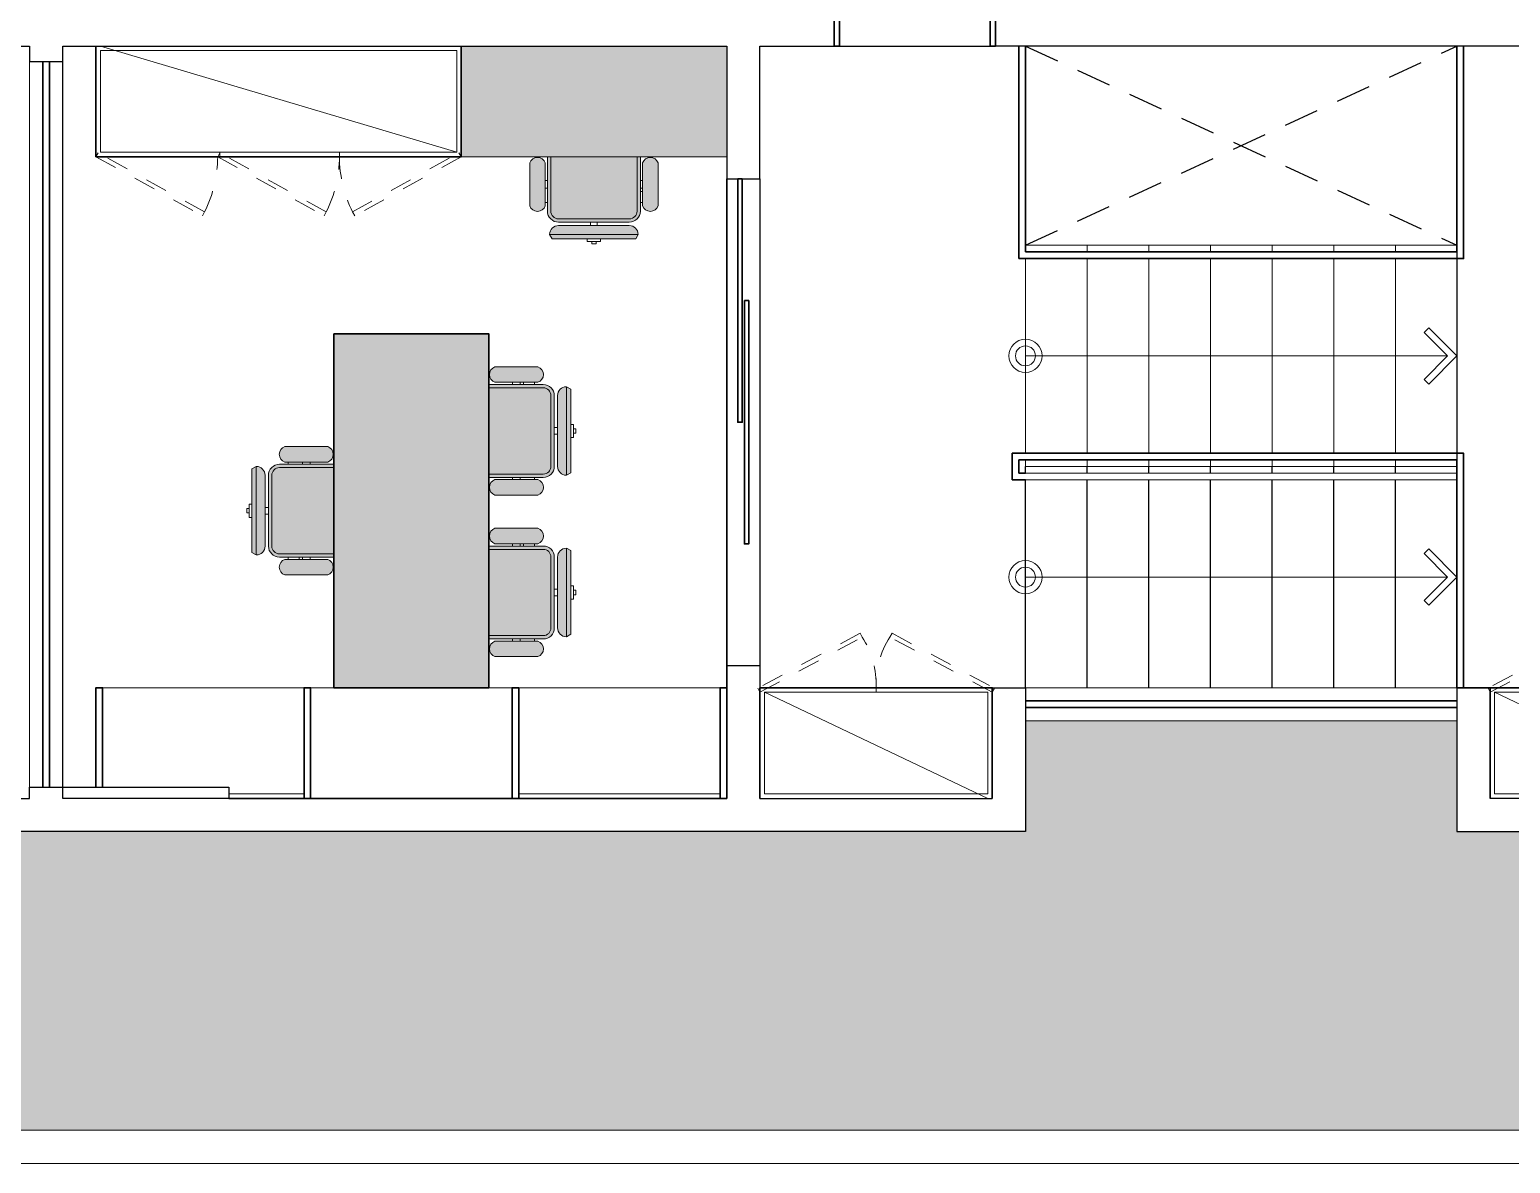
# Model space of a CAD drawing. Header units: millimetres. Extents: x 2841.1 to 2861.3, y 1599.6 to 1609.7.
# Drawn here: x 2845.13 to 2851.82, y 1599.59 to 1604.71 of the extents above; entities that cross this region are included whole.
import ezdxf

# ---------------------------------------------------------------- set-up
doc = ezdxf.new("R2010")
doc.units = ezdxf.units.MM
doc.linetypes.add('HIDDEN2', pattern=[4.7625, 3.175, -1.5875])
for name, color, linetype, lineweight in [('01', 1, 'Continuous', 13), ('02', 2, 'Continuous', 20), ('03', 3, 'Continuous', 30)]:
    doc.layers.add(name, color=color, linetype=linetype, lineweight=lineweight)
for name, color, linetype in [('06', 6, 'Continuous'), ('FINO', 253, 'Continuous'), ('PROJEÇAO', 1, 'HIDDEN2'), ('VEG_01', 84, 'Continuous')]:
    doc.layers.add(name, color=color, linetype=linetype)
doc.layers.add('ÁREAS', color=7, linetype='Continuous', plot=False)

# ---------------------------------------------------------------- blocks, each defined once
blk = doc.blocks.new('ESCADA-PAVSUPERIOR')
at = {"layer": '01'}
for p, q in [((3171.424, 1123.1665), (3169.474, 1123.1665)), ((3169.474, 1123.1365), (3169.474, 1123.1665)), ((3169.7526, 1123.1365), (3169.7526, 1123.1665)), ((3170.0312, 1123.1365), (3170.0312, 1123.1665)), ((3170.3097, 1123.1365), (3170.3097, 1123.1665)), ((3170.5883, 1123.1365), (3170.5883, 1123.1665)), ((3170.8669, 1123.1365), (3170.8669, 1123.1665)), ((3171.1455, 1123.1365), (3171.1455, 1123.1665)), ((3169.474, 1122.2265), (3169.474, 1123.1065)), ((3169.7526, 1122.2265), (3169.7526, 1123.1065)), ((3170.0312, 1122.2265), (3170.0312, 1123.1065)), ((3170.3097, 1122.2265), (3170.3097, 1123.1065)), ((3170.5883, 1122.2265), (3170.5883, 1123.1065)), ((3170.8669, 1122.2265), (3170.8669, 1123.1065)), ((3171.1455, 1122.2265), (3171.1455, 1123.1065)), ((3171.424, 1122.2265), (3171.424, 1123.1065)), ((3171.3816, 1122.6665), (3169.474, 1122.6665)), ((3169.474, 1122.1665), (3169.474, 1122.1965)), ((3171.424, 1122.1665), (3169.474, 1122.1665)), ((3171.424, 1122.1365), (3169.474, 1122.1365)), ((3169.7526, 1122.1665), (3169.7526, 1122.1965)), ((3170.0312, 1122.1665), (3170.0312, 1122.1965)), ((3170.3097, 1122.1665), (3170.3097, 1122.1965)), ((3170.5883, 1122.1665), (3170.5883, 1122.1965)), ((3170.8669, 1122.1665), (3170.8669, 1122.1965)), ((3171.1455, 1122.1665), (3171.1455, 1122.1965)), ((3169.474, 1121.6665), (3171.3816, 1121.6665))]:
    blk.add_line(p, q, dxfattribs=at)
for points in [[(3171.2755, 1122.5604), (3171.3816, 1122.6665), (3171.2755, 1122.7726), (3171.2967, 1122.7938), (3171.424, 1122.6665), (3171.2967, 1122.5392), (3171.2755, 1122.5604)], [(3169.474, 1122.1065), (3171.424, 1122.1065)], [(3171.2755, 1121.7726), (3171.3816, 1121.6665), (3171.2755, 1121.5604), (3171.2967, 1121.5392), (3171.424, 1121.6665), (3171.2967, 1121.7938), (3171.2755, 1121.7726)]]:
    blk.add_lwpolyline(points, dxfattribs=at)
for centre, radius in [((3169.474, 1122.6665), 0.075), ((3169.474, 1122.6665), 0.045), ((3169.474, 1121.6665), 0.075), ((3169.474, 1121.6665), 0.045)]:
    blk.add_circle(centre, radius, dxfattribs=at)
at = {"layer": '03'}
for p in [(3169.444, 1122.1965), (3169.474, 1122.1365)]:
    blk.add_line(p, (3169.444, 1122.1365), dxfattribs=at)
for points in [[(3171.454, 1124.0665), (3171.454, 1123.1065), (3169.444, 1123.1065)], [(3169.444, 1123.1065), (3169.444, 1124.0665)], [(3169.474, 1123.1365), (3169.474, 1124.0665)], [(3171.424, 1123.1365), (3171.424, 1124.0665)], [(3169.474, 1123.1365), (3171.424, 1123.1365)], [(3171.454, 1121.1665), (3171.454, 1122.2265), (3169.414, 1122.2265), (3169.414, 1122.1065), (3169.474, 1122.1065)], [(3169.444, 1122.1965), (3171.424, 1122.1965), (3171.424, 1121.1665)]]:
    blk.add_lwpolyline(points, dxfattribs=at)
at = {"layer": 'FINO'}
for p, q in [((3169.474, 1122.1365), (3169.474, 1122.1665)), ((3169.7526, 1122.1365), (3169.7526, 1122.1665)), ((3170.0312, 1122.1365), (3170.0312, 1122.1665)), ((3170.3097, 1122.1365), (3170.3097, 1122.1665)), ((3170.5883, 1122.1365), (3170.5883, 1122.1665)), ((3170.8669, 1122.1365), (3170.8669, 1122.1665)), ((3171.1455, 1122.1365), (3171.1455, 1122.1665)), ((3171.424, 1122.1365), (3171.424, 1122.1665)), ((3169.474, 1121.1665), (3169.474, 1122.1065)), ((3169.7526, 1121.1665), (3169.7526, 1122.1065)), ((3170.0312, 1121.1665), (3170.0312, 1122.1065)), ((3170.3097, 1121.1665), (3170.3097, 1122.1065)), ((3170.5883, 1121.1665), (3170.5883, 1122.1065)), ((3170.8669, 1121.1665), (3170.8669, 1122.1065)), ((3171.1455, 1121.1665), (3171.1455, 1122.1065)), ((3171.424, 1121.2265), (3171.424, 1122.1065)), ((3169.474, 1121.1665), (3169.474, 1121.1965)), ((3169.7526, 1121.1665), (3169.7526, 1121.1965)), ((3170.0312, 1121.1665), (3170.0312, 1121.1965)), ((3170.3097, 1121.1665), (3170.3097, 1121.1965)), ((3170.5883, 1121.1665), (3170.5883, 1121.1965)), ((3170.8669, 1121.1665), (3170.8669, 1121.1965)), ((3171.1455, 1121.1665), (3171.1455, 1121.1965)), ((3171.424, 1121.1665), (3171.424, 1121.1965))]:
    blk.add_line(p, q, dxfattribs=at)
blk = doc.blocks.new('*U17')
for points in [[(0, 0.15), (0.025, 0.15), (0.025, 0.025), (0.015, 0.025), (0.015, 0), (0, 0), (0, 0.15)], [(0.73, 0.15), (0.705, 0.15), (0.705, 0.025), (0.715, 0.025), (0.715, 0), (0.73, 0), (0.73, 0.15)]]:
    blk.add_lwpolyline(points)
blk.add_lwpolyline([(0.015, 0), (0.015, -0.7), (0.04, -0.7), (0.04, 0)], close=True)
at = {"color": 8, "lineweight": 9}
for points in [[(-0.0175, -0.6453), (-0.0175, -0.5253, -1), (-0.0075, -0.5253), (-0.0075, -0.6453, -1)], [(0.0725, -0.6453), (0.0725, -0.5253, 1), (0.0625, -0.5253), (0.0625, -0.6453, 1)]]:
    blk.add_lwpolyline(points, format="xyb", close=True, dxfattribs=at)
for points in [[(0.015, -0.6603), (0.015, -0.6003), (0.0125, -0.6003), (0.0125, -0.6603)], [(0.04, -0.6603), (0.04, -0.6003), (0.0425, -0.6003), (0.0425, -0.6603)], [(-0.0075, -0.6253), (-0.0075, -0.6353), (0.0125, -0.6353), (0.0125, -0.6253)], [(0.0625, -0.6253), (0.0625, -0.6353), (0.0425, -0.6353), (0.0425, -0.6253)]]:
    blk.add_lwpolyline(points, close=True, dxfattribs=at)
for start, end in [(330, 360), (300, 330), (270, 300)]:
    blk.add_arc((0.015, 0), 0.7, start, end, dxfattribs=at)
blk = doc.blocks.new('rouparia')
at = {"layer": '01'}
for p, q in [((713.0427, 201.8953), (712.0327, 202.3753)), ((712.5377, 202.3953), (712.5377, 202.3753))]:
    blk.add_line(p, q, dxfattribs=at)
at = {"layer": '01', "linetype": 'HIDDEN2', "ltscale": 0.03}
for points in [[(712.4654, 202.6419), (712.0032, 202.3929), (712.0127, 202.3753), (712.4749, 202.6243)], [(712.6099, 202.6419), (713.0721, 202.3929), (713.0627, 202.3753), (712.6004, 202.6243)]]:
    blk.add_lwpolyline(points, close=True, dxfattribs=at)
at = {"layer": '01'}
blk.add_lwpolyline([(712.0327, 201.9153), (713.0427, 201.9153), (713.0427, 202.3753), (712.0327, 202.3753)], close=True, dxfattribs=at)
at = {"layer": '01', "linetype": 'HIDDEN2', "ltscale": 0.03}
for centre, start, end in [((712.1517, 202.4126), 357.43871, 33.22978), ((712.9236, 202.4126), 146.77022, 182.56129)]:
    blk.add_arc(centre, 0.3863, start, end, dxfattribs=at)
at = {"layer": '03'}
blk.add_lwpolyline([(713.0627, 201.8953), (713.0627, 202.3953), (712.0127, 202.3953), (712.0127, 201.8953)], dxfattribs=at)
blk = doc.blocks.new('IUUU')
at = {"layer": '01'}
h = blk.add_hatch(color=9, dxfattribs=at)
h.set_gradient(color1=(216, 206, 176), rotation=45, one_color=1, tint=1, name='INVCYLINDER')
h.paths.add_polyline_path([(991.9561, 236.2172), (991.9561, 235.8272), (992.2018, 235.8272, 0.414214), (992.2368, 235.8622), (992.2368, 236.1822, 0.414214), (992.2018, 236.2172)])
h.paths.add_polyline_path([(991.984, 236.3122, 0.714286), (991.984, 236.2422), (992.1778, 236.2422, 0.714286), (992.1778, 236.3122)])
h.paths.add_polyline_path([(992.2668, 235.8622, 0.414214), (992.3068, 235.8222), (992.3068, 236.2222, 0.414214), (992.2668, 236.1822)])
h.paths.add_polyline_path([(992.3268, 236.2113), (992.3068, 236.2222), (992.3068, 235.8222), (992.3268, 235.8331)])
h.paths.add_polyline_path([(991.984, 235.8022, 0.714286), (991.984, 235.7322), (992.1778, 235.7322, 0.714286), (992.1778, 235.8022)])
h.paths.add_polyline_path([(992.2018, 235.8122, 0.414214), (992.2518, 235.8622), (992.2518, 236.1822, 0.414214), (992.2018, 236.2322), (991.9561, 236.2322), (991.9561, 236.2172), (992.2018, 236.2172, -0.414214), (992.2368, 236.1822), (992.2368, 235.8622, -0.414214), (992.2018, 235.8272), (991.9561, 235.8272), (991.9561, 235.8122)])
at = {"layer": '02'}
for p, q in [((992.1778, 236.3122), (991.984, 236.3122)), ((992.2018, 236.2322), (991.9561, 236.2322)), ((992.2018, 236.2172), (991.9561, 236.2172)), ((992.1778, 236.2422), (991.984, 236.2422)), ((992.3068, 236.2222), (992.3068, 235.8222)), ((992.3068, 236.2222), (992.3268, 236.2113)), ((992.3268, 236.2113), (992.3268, 235.8331)), ((992.2368, 235.8622), (992.2368, 236.1822)), ((992.2518, 235.8622), (992.2518, 236.1822)), ((992.2668, 235.8622), (992.2668, 236.1822)), ((992.2668, 236.0372), (992.2518, 236.0372)), ((992.2668, 236.0072), (992.2518, 236.0072)), ((992.3268, 236.0522), (992.3391, 236.0522)), ((992.3391, 236.0522), (992.3391, 236.0322)), ((992.3391, 236.0322), (992.3391, 236.0122)), ((992.3391, 236.0322), (992.3494, 236.0322)), ((992.3391, 236.0122), (992.3391, 235.9922)), ((992.3391, 236.0122), (992.3494, 236.0122)), ((992.3494, 236.0322), (992.3494, 236.0122)), ((992.3268, 235.9922), (992.3391, 235.9922)), ((992.2018, 235.8272), (991.9561, 235.8272)), ((992.2018, 235.8122), (991.9561, 235.8122)), ((992.1778, 235.8022), (991.984, 235.8022)), ((992.3068, 235.8222), (992.3268, 235.8331)), ((992.1778, 235.7322), (991.984, 235.7322))]:
    blk.add_line(p, q, dxfattribs=at)
for points in [[(992.0983, 236.2322), (992.0635, 236.2322), (992.0635, 236.2422), (992.0983, 236.2422)], [(992.0983, 235.8022), (992.0635, 235.8022), (992.0635, 235.8122), (992.0983, 235.8122)]]:
    blk.add_lwpolyline(points, close=True, dxfattribs=at)
for points in [[(992.1132, 236.2322), (992.1132, 236.2422)], [(992.1632, 236.2322), (992.1632, 236.2422)], [(992.1632, 235.8022), (992.1632, 235.8118)]]:
    blk.add_lwpolyline(points, dxfattribs=at)
for centre, radius, start, end in [((991.996, 236.2772), 0.037, 108.92464, 251.07536), ((992.1658, 236.2772), 0.037, 288.92464, 71.07536), ((992.2018, 236.1822), 0.05, 0, 90), ((992.2018, 236.1822), 0.035, 0, 90), ((992.3068, 236.1822), 0.04, 90, 180), ((991.996, 235.7672), 0.037, 108.92464, 251.07536), ((992.1658, 235.7672), 0.037, 288.92464, 71.07536), ((992.2018, 235.8622), 0.035, 270, 0), ((992.2018, 235.8622), 0.05, 270, 0), ((992.3068, 235.8622), 0.04, 180, 270)]:
    blk.add_arc(centre, radius, start, end, dxfattribs=at)

msp = doc.modelspace()

# ---------------------------------------------------------------- hatches: boundary and pattern name
at = {"layer": '01'}
h = msp.add_hatch(color=7, dxfattribs=at)
h.dxf.hatch_style = 1
h.set_gradient(color1=(199, 191, 189), color2=(217, 212, 211), rotation=45, one_color=1, tint=0.84, name='CYLINDER')
h.paths.add_polyline_path([(2848.2835, 1604.1401), (2848.2835, 1604.6401), (2847.0835, 1604.6401), (2847.0835, 1604.1401)])
h = msp.add_hatch(color=7, dxfattribs=at)
h.dxf.hatch_style = 1
h.set_gradient(color1=(199, 191, 189), color2=(217, 212, 211), rotation=45, one_color=1, tint=0.84, name='CYLINDER')
h.paths.add_polyline_path([(2847.2085, 1603.3401), (2846.5085, 1603.3401), (2846.5085, 1601.7401), (2847.2085, 1601.7401)])
at = {"layer": 'VEG_01'}
h = msp.add_hatch(dxfattribs=at)
h.set_pattern_fill('AR-SAND', color=256, scale=0.004, angle=180)
h.set_pattern_definition([(217.5, (269.32487, 625.08846), (0.006400125, -0.195765295), [0, -0.154432, 0, -0.17272, 0, -0.1651]), (187.5, (269.32487, 625.08846), (-0.179809313, -0.28673004), [0, -0.083312, 0, -0.139192, 0, -0.05334]), (147.5, (269.44984, 625.08846), (-0.316396948, -0.000574874), [0, -0.0508, 0, -0.18288, 0, -0.23876]), (137.5, (269.44984, 625.08846), (-0.30542258, -0.08917173), [0, -0.0254, 0, -0.119888, 0, -0.13716])])
h.paths.add_polyline_path([(2844.1335, 1604.6401), (2844.1335, 1609.5901), (2843.9835, 1609.5901), (2841.1335, 1609.5901), (2841.1335, 1599.7401), (2861.1335, 1599.7401), (2861.1335, 1604.7601), (2861.0335, 1604.7601), (2860.2335, 1604.7601), (2859.6335, 1604.7601), (2859.6335, 1601.0901), (2859.6335, 1599.9401), (2854.9335, 1599.9401), (2854.9335, 1601.0901), (2854.3335, 1601.0901), (2851.5835, 1601.0901), (2851.5835, 1601.5901), (2849.6335, 1601.5901), (2849.6335, 1601.0901), (2844.1335, 1601.0901), (2844.1335, 1601.2401)])
h.paths.add_polyline_path([(2861.1335, 1609.5901), (2859.6335, 1609.5901), (2859.6335, 1608.2401), (2859.6335, 1604.7901), (2860.2335, 1604.7901, -0.405089), (2861.0085, 1605.5897), (2861.0085, 1605.5901), (2861.0335, 1605.5901), (2861.0335, 1605.5503), (2861.066, 1605.5503), (2861.066, 1605.4153, -1), (2861.056, 1605.4153), (2861.0335, 1604.7901), (2861.1335, 1604.7901)], flags=17)
h.paths.add_polyline_path([(2850.4835, 1609.5901), (2848.9335, 1609.5901), (2848.7835, 1609.5901), (2848.7835, 1608.2401), (2849.0835, 1608.2401), (2849.6835, 1608.2401), (2850.4835, 1608.2401)], flags=17)

# ---------------------------------------------------------------- linework, layer by layer
at = {"layer": '01'}
for p, q in [((2845.4535, 1604.6401), (2847.0635, 1604.1601)), ((2845.9932, 1604.1401), (2845.9932, 1604.1601)), ((2846.5335, 1604.1401), (2846.5335, 1604.1601))]:
    msp.add_line(p, q, dxfattribs=at)
msp.add_lwpolyline([(2859.6335, 1609.7401), (2861.2835, 1609.7401), (2861.2835, 1599.5901), (2841.1335, 1599.5901), (2841.1335, 1599.7401), (2861.1335, 1599.7401), (2861.1335, 1609.5901), (2859.6335, 1609.5901)], dxfattribs=at)
for points in [[(2847.0635, 1604.6201), (2845.4535, 1604.6201), (2845.4535, 1604.1601), (2847.0635, 1604.1601)], [(2847.0835, 1604.6401), (2848.2835, 1604.6401), (2848.2835, 1604.1401), (2847.0835, 1604.1401)]]:
    msp.add_lwpolyline(points, close=True, dxfattribs=at)
at = {"layer": '01', "linetype": 'HIDDEN2', "ltscale": 0.03}
for points in [[(2845.9242, 1603.8907), (2845.4432, 1604.1575), (2845.4335, 1604.1401), (2845.9145, 1603.8733)], [(2846.4742, 1603.8907), (2845.9932, 1604.1575), (2845.9835, 1604.1401), (2846.4645, 1603.8733)], [(2846.5929, 1603.8907), (2847.0738, 1604.1575), (2847.0835, 1604.1401), (2846.6026, 1603.8733)]]:
    msp.add_lwpolyline(points, close=True, dxfattribs=at)
for centre, start, end in [((2845.4184, 1604.1429), 333.50443, 359.71695), ((2845.9684, 1604.1429), 333.50443, 359.71695), ((2847.0986, 1604.1429), 180.28305, 206.49557)]:
    msp.add_arc(centre, 0.5651, start, end, dxfattribs=at)
at = {"layer": '02'}
for p, q in [((2845.1335, 1604.5701), (2845.1335, 1601.2901)), ((2845.2835, 1604.5701), (2845.2835, 1601.2901)), ((2845.4635, 1601.7401), (2848.2535, 1601.7401)), ((2849.6335, 1601.7401), (2851.5835, 1601.7401)), ((2849.6335, 1601.5901), (2851.5835, 1601.5901)), ((2848.2535, 1601.2601), (2847.3435, 1601.2601))]:
    msp.add_line(p, q, dxfattribs=at)
msp.add_lwpolyline([(2846.3735, 1601.2601), (2846.3735, 1601.2601), (2846.0335, 1601.2601)], dxfattribs=at)
at = {"layer": '03'}
for p, q in [((2845.1935, 1604.5701), (2845.1935, 1601.2901)), ((2845.2235, 1604.5701), (2845.2235, 1601.2901)), ((2849.6335, 1601.6801), (2851.5835, 1601.6801)), ((2849.6335, 1601.6501), (2851.5835, 1601.6501))]:
    msp.add_line(p, q, dxfattribs=at)
msp.add_lwpolyline([(2845.4335, 1604.6401), (2845.4335, 1604.1401), (2847.0835, 1604.1401), (2847.0835, 1604.6401)], dxfattribs=at)
for points in [[(2848.3335, 1604.0401), (2848.3535, 1604.0401), (2848.3535, 1602.9401), (2848.3335, 1602.9401)], [(2848.3635, 1603.4901), (2848.3835, 1603.4901), (2848.3835, 1602.3901), (2848.3635, 1602.3901)], [(2846.5085, 1603.3401), (2847.2085, 1603.3401), (2847.2085, 1601.7401), (2846.5085, 1601.7401)]]:
    msp.add_lwpolyline(points, close=True, dxfattribs=at)
at = {"layer": '03', "linetype": 'Continuous'}
for points in [[(2845.4335, 1601.2901), (2845.4335, 1601.7401), (2845.4635, 1601.7401), (2845.4635, 1601.2901)], [(2846.3735, 1601.2401), (2846.3735, 1601.7401), (2846.4035, 1601.7401), (2846.4035, 1601.2401)], [(2847.3135, 1601.2401), (2847.3135, 1601.7401), (2847.3435, 1601.7401), (2847.3435, 1601.2401)], [(2848.2535, 1601.2401), (2848.2535, 1601.7401), (2848.2835, 1601.7401), (2848.2835, 1601.2401)]]:
    msp.add_lwpolyline(points, dxfattribs=at)
at = {"layer": '06'}
for points in [[(2845.1335, 1604.7901), (2844.8835, 1604.7901), (2844.8835, 1604.6401), (2845.1335, 1604.6401), (2845.1335, 1604.5701), (2845.2835, 1604.5701), (2845.2835, 1604.6401), (2848.2835, 1604.6401), (2848.2835, 1604.0401), (2848.4335, 1604.0401), (2848.4335, 1604.6401), (2848.7685, 1604.6401), (2848.7685, 1604.7901), (2845.2835, 1604.7901)], [(2853.8135, 1604.6401), (2851.5835, 1604.6401), (2851.5835, 1604.6401), (2849.6835, 1604.6401), (2849.6835, 1604.6401), (2849.4985, 1604.6401), (2849.4985, 1604.7901), (2849.6835, 1604.7901), (2849.6836, 1604.7901), (2849.8336, 1604.7901), (2849.8335, 1604.7901), (2851.4335, 1604.7901), (2851.4335, 1604.7901), (2851.8335, 1604.7901)]]:
    msp.add_lwpolyline(points, dxfattribs=at)
for points in [[(2852.9335, 1603.5401), (2852.7835, 1603.5401), (2852.7835, 1601.2401), (2851.7335, 1601.2401), (2851.7335, 1601.7401), (2851.5835, 1601.7401), (2851.5835, 1601.0901), (2853.4335, 1601.0901), (2853.4335, 1601.2401), (2852.9335, 1601.2401), (2852.9335, 1603.3901), (2852.9335, 1603.3901)], [(2848.4335, 1601.8401), (2848.4335, 1601.2401), (2849.4835, 1601.2401), (2849.4835, 1601.7401), (2849.6335, 1601.7401), (2849.6335, 1601.0901), (2844.1335, 1601.0901), (2844.1335, 1601.2401), (2845.1335, 1601.2401), (2845.1335, 1601.2901), (2846.0335, 1601.2901), (2846.0335, 1601.2401), (2848.2835, 1601.2401), (2848.2835, 1601.8401)]]:
    msp.add_lwpolyline(points, close=True, dxfattribs=at)
at = {"layer": 'FINO'}
msp.add_line((2848.7935, 1604.6401), (2849.4735, 1604.6401), dxfattribs=at)
for points in [[(2848.2835, 1601.8401), (2848.2835, 1604.0401)], [(2848.2835, 1604.0401), (2848.2835, 1601.8401)], [(2848.4335, 1604.0401), (2848.4335, 1601.8401)]]:
    msp.add_lwpolyline(points, dxfattribs=at)
at = {"layer": 'PROJEÇAO', "ltscale": 0.05}
for points in [[(2849.6335, 1604.6401), (2851.5835, 1603.7401)], [(2849.6335, 1603.7401), (2851.5835, 1604.6401)]]:
    msp.add_lwpolyline(points, dxfattribs=at)
at = {"layer": 'ÁREAS'}
msp.add_lwpolyline([(2845.2835, 1604.6401), (2848.2835, 1604.6401), (2848.2835, 1601.2401), (2845.2835, 1601.2401)], close=True, dxfattribs=at)
msp.add_lwpolyline([(2851.5835, 1604.6401), (2851.5835, 1601.7401), (2852.7835, 1601.7401), (2852.7835, 1603.5401), (2854.6335, 1603.5401), (2854.6335, 1604.6401), (2851.5835, 1604.6401)], dxfattribs=at)

# ---------------------------------------------------------------- block references
at = {"layer": '01', "lineweight": -2}
for p, rotation in [((2611.6613, 2596.0961), 270), ((3838.4646, 1838.5623), 180)]:
    msp.add_blockref('IUUU', p, dxfattribs=dict(at, rotation=rotation))
for p in [(1855.2525, 1366.8784), (1855.2525, 1366.1484)]:
    msp.add_blockref('IUUU', p, dxfattribs=at)
at = {"layer": '03', "rotation": 180}
msp.add_blockref('*U17', (2849.4985, 1604.7901), dxfattribs=at)
at = {"layer": '03'}
for name, p in [('ESCADA-PAVSUPERIOR', (-319.8405, 480.5736)), ('rouparia', (2136.4209, 1399.3447)), ('rouparia', (2139.7209, 1399.3447))]:
    msp.add_blockref(name, p, dxfattribs=at)

doc.saveas('drawing.dxf')
